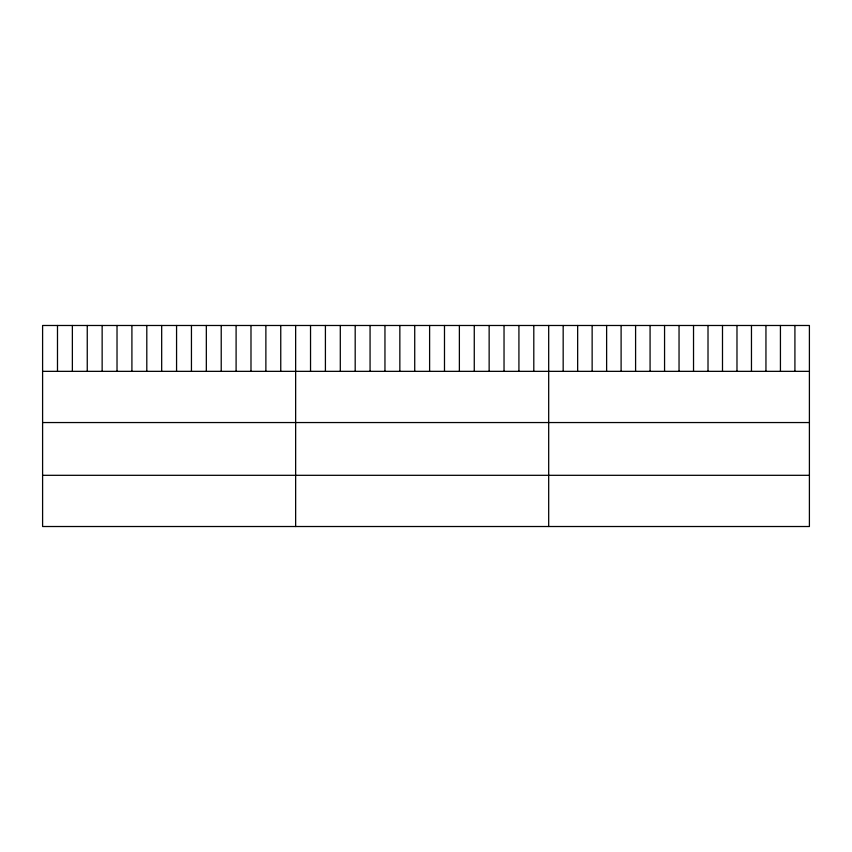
<?xml version="1.0" encoding="UTF-8"?>
<svg xmlns="http://www.w3.org/2000/svg" width="852" height="852" viewBox="0 0 852 852"><rect width="100%" height="100%" fill="white"/><g stroke="black" fill="none" stroke-linecap="round" stroke-linejoin="round"><path stroke-width="1.28" d="M809.4 371.344L809.4 526.515L42.6 526.515L42.6 325.485L809.4 325.485L809.4 371.344L42.6 371.344M42.6 422.549L809.4 422.549M42.6 475.31L809.4 475.31M794.916 325.485L794.916 371.344M780.432 325.485L780.432 371.344M765.948 325.485L765.948 371.344M751.464 325.485L751.464 371.344M736.98 325.485L736.98 371.344M722.496 325.485L722.496 371.344M708.012 325.485L708.012 371.344M693.528 325.485L693.528 371.344M679.044 325.485L679.044 371.344M664.56 325.485L664.56 371.344M650.076 325.485L650.076 371.344M635.592 325.485L635.592 371.344M621.108 325.485L621.108 371.344M606.624 325.485L606.624 371.344M592.14 325.485L592.14 371.344M577.656 325.485L577.656 371.344M563.172 325.485L563.172 371.344M548.688 325.485L548.688 526.515M533.799 325.485L533.799 371.344M518.921 325.485L518.921 371.344M504.033 325.485L504.033 371.344M489.144 325.485L489.144 371.344M474.266 325.485L474.266 371.344M459.377 325.485L459.377 371.344M444.488 325.485L444.488 371.344M429.61 325.485L429.61 371.344M414.722 325.485L414.722 371.344M399.844 325.485L399.844 371.344M384.955 325.485L384.955 371.344M370.066 325.485L370.066 371.344M355.188 325.485L355.188 371.344M340.299 325.485L340.299 371.344M325.411 325.485L325.411 371.344M310.533 325.485L310.533 371.344M295.644 325.485L295.644 526.515M280.755 325.485L280.755 371.344M265.877 325.485L265.877 371.344M250.989 325.485L250.989 371.344M236.1 325.485L236.1 371.344M221.222 325.485L221.222 371.344M206.333 325.485L206.333 371.344M191.444 325.485L191.444 371.344M176.566 325.485L176.566 371.344M161.678 325.485L161.678 371.344M146.8 325.485L146.8 371.344M131.911 325.485L131.911 371.344M117.022 325.485L117.022 371.344M102.144 325.485L102.144 371.344M87.255 325.485L87.255 371.344M72.367 325.485L72.367 371.344M57.489 325.485L57.489 371.344"/></g></svg>
